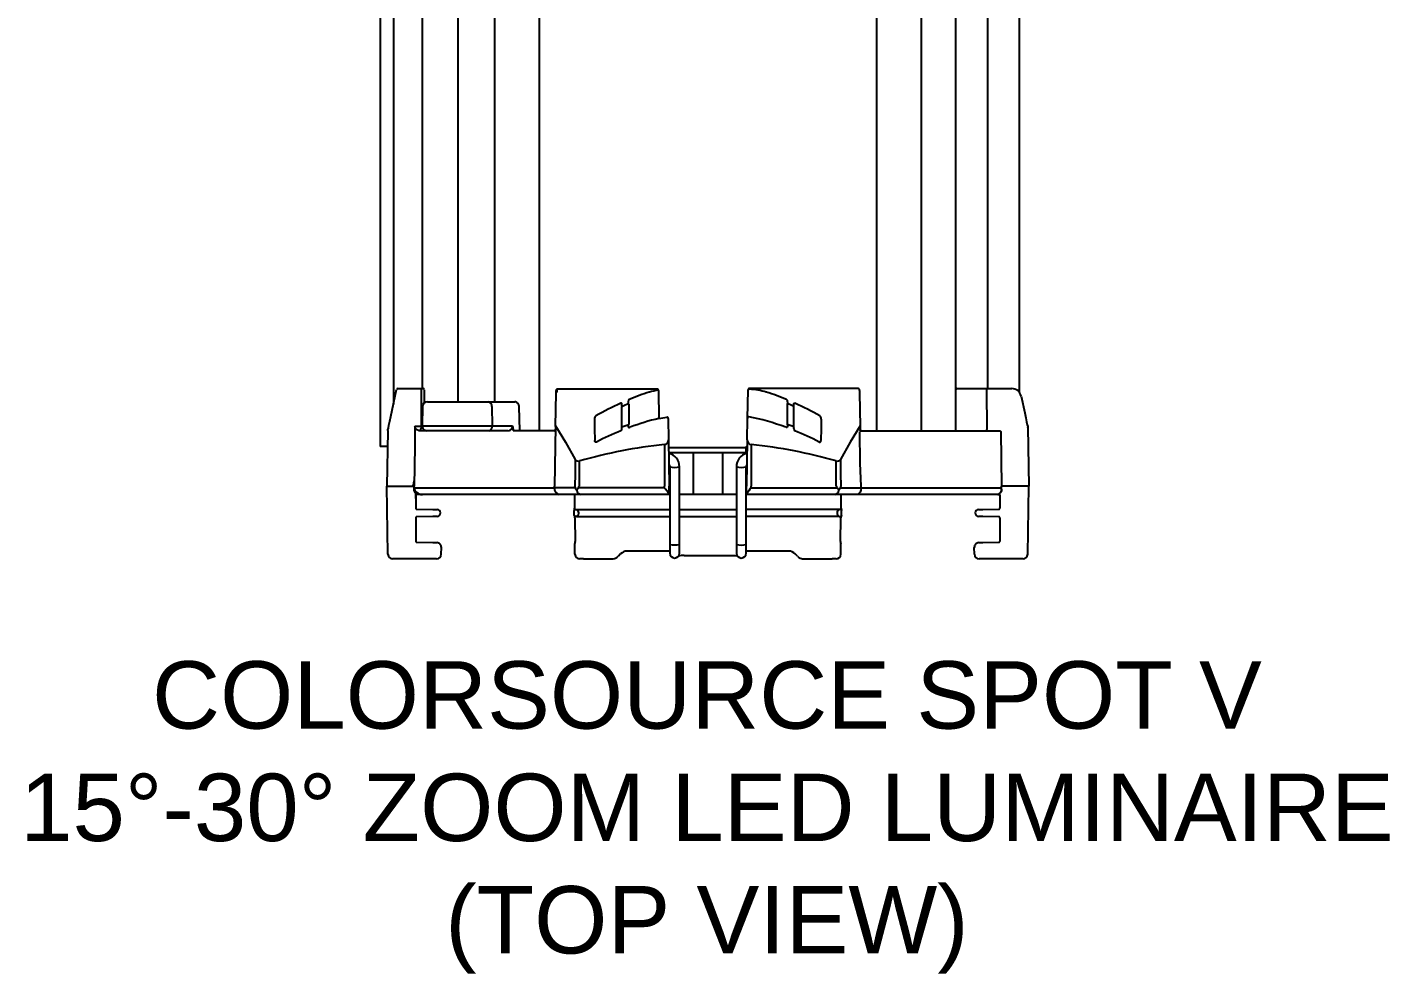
# Model space of a CAD drawing. Extents: x 5 to 346, y -5 to 215.
# Drawn here: x 42.06 to 59.74, y 98.98 to 111.26 of the extents above; entities that cross this region are included whole.
import ezdxf

# ---------------------------------------------------------------- set-up
doc = ezdxf.new("R2010")
doc.units = 0
doc.header["$LTSCALE"] = 0.5
doc.header["$MEASUREMENT"] = 0
doc.layers.get('0').update_dxf_attribs({"linetype": 'CONTINUOUS'})
doc.layers.add('RISER', color=7, linetype='CONTINUOUS')
doc.styles.add('ARIAL', font='arial.ttf')

# ---------------------------------------------------------------- blocks, each defined once
blk = doc.blocks.new('*U70')
at = {"layer": 'RISER'}
for p, q in [((3.214, -5.31), (3.214, -20.874)), ((3.626, -5.31), (3.626, -20.327)), ((4.042, -20.377), (4.042, -5.31)), ((-2.768, -5.996), (-2.768, -20.499)), ((-2.187, -5.996), (-2.187, -20.874)), ((2.187, -5.996), (2.187, -20.874)), ((2.768, -5.996), (2.768, -20.874)), ((-4.078, -13.562), (-4.078, -20.531)), ((-4.251, -13.729), (-4.251, -21.08)), ((-3.705, -14.293), (-3.705, -20.327)), ((-3.245, -14.293), (-3.245, -20.499)), ((-4.112, -20.688), (-4.037, -20.339)), ((-4.022, -20.327), (-3.705, -20.327)), ((-3.713, -20.815), (-3.713, -20.342)), ((-3.705, -20.327), (-3.693, -20.327)), ((-3.674, -20.51), (-3.678, -20.342)), ((-3.639, -20.499), (-2.846, -20.499)), ((-2.846, -20.499), (-2.505, -20.499)), ((-2.495, -20.5), (-2.505, -20.499)), ((-1.977, -20.821), (-1.969, -20.382)), ((-0.658, -20.335), (-1.954, -20.335)), ((-0.654, -20.335), (-0.658, -20.335)), ((-0.641, -20.382), (-0.641, -20.395)), ((-0.641, -20.395), (-0.636, -20.679)), ((0.515, -20.714), (0.522, -20.345)), ((0.537, -20.334), (0.538, -20.334)), ((1.946, -20.327), (0.538, -20.327)), ((1.969, -20.382), (1.977, -20.821)), ((3.233, -20.327), (3.263, -20.327)), ((3.263, -20.327), (3.942, -20.327)), ((3.617, -20.342), (3.621, -20.859)), ((4.064, -20.426), (4.112, -20.644)), ((-3.702, -20.561), (-3.706, -20.81)), ((-2.801, -20.561), (-2.798, -20.81)), ((-2.44, -20.877), (-2.449, -20.561)), ((-1.117, -20.826), (-1.117, -20.565)), ((-1.027, -20.531), (-1.027, -20.792)), ((-0.636, -20.679), (-0.635, -20.722)), ((1.027, -20.531), (1.027, -20.792)), ((1.117, -20.826), (1.117, -20.565)), ((-3.8, -20.815), (-3.713, -20.815)), ((-3.706, -20.81), (-2.798, -20.81)), ((-2.798, -20.81), (-2.533, -20.81)), ((-2.524, -20.852), (-2.524, -20.874)), ((-1.977, -20.821), (-1.991, -21.592)), ((-1.118, -20.826), (-1.027, -20.792)), ((-1.019, -20.832), (-1.01, -20.829)), ((-0.533, -20.702), (-0.635, -20.722)), ((-0.635, -20.722), (-0.635, -20.722)), ((-0.533, -20.7), (-0.533, -20.7)), ((-0.515, -20.714), (-0.511, -20.993)), ((0.51, -20.993), (0.515, -20.714)), ((0.532, -20.693), (0.531, -20.693)), ((1.018, -20.832), (1.01, -20.829)), ((1.118, -20.826), (1.027, -20.792)), ((1.977, -20.821), (1.978, -20.871)), ((4.152, -20.83), (4.165, -21.592)), ((-4.153, -20.876), (-4.165, -21.592)), ((-3.745, -20.874), (-3.747, -20.874)), ((-3.643, -20.874), (-3.745, -20.874)), ((-2.843, -20.874), (-3.643, -20.874)), ((-2.589, -20.874), (-2.843, -20.874)), ((-1.993, -20.874), (-2.524, -20.874)), ((-0.511, -20.993), (-0.5, -21.592)), ((0.51, -20.993), (0.5, -21.592)), ((1.977, -21.296), (1.972, -20.889)), ((1.992, -20.874), (1.99, -20.875)), ((1.993, -20.874), (1.992, -20.874)), ((1.993, -20.874), (3.775, -20.874)), ((3.801, -20.889), (3.81, -21.592)), ((-4.156, -21.08), (-4.251, -21.08)), ((-0.564, -21.055), (-0.564, -21.592)), ((0.499, -21.095), (-0.509, -21.095)), ((-0.508, -21.159), (0.497, -21.159)), ((-0.192, -21.159), (-0.192, -21.702)), ((0.192, -21.159), (0.192, -21.702)), ((0.497, -21.159), (0.499, -21.095)), ((0.499, -21.08), (0.509, -21.08)), ((0.563, -21.055), (0.564, -21.592)), ((-0.494, -21.344), (-0.494, -22.351)), ((-0.369, -22.351), (-0.369, -21.344)), ((0.371, -21.344), (0.371, -22.351)), ((0.496, -22.351), (0.496, -21.344)), ((1.99, -21.592), (1.977, -21.296)), ((-3.812, -21.527), (-3.811, -21.592)), ((-4.165, -21.592), (-4.116, -21.592)), ((-4.15, -22.478), (-4.165, -21.592)), ((-4.116, -21.592), (-3.826, -21.592)), ((-3.81, -21.617), (-3.811, -21.592)), ((-3.81, -21.614), (-1.991, -21.614)), ((-3.81, -21.649), (-3.81, -21.617)), ((-3.791, -21.681), (-3.81, -21.649)), ((-3.763, -21.702), (-3.791, -21.681)), ((-3.791, -21.681), (-3.79, -21.838)), ((-3.785, -21.702), (-3.79, -21.707)), ((-3.79, -21.707), (-3.79, -21.838)), ((-3.763, -21.702), (-3.785, -21.702)), ((-3.703, -21.702), (-3.763, -21.702)), ((-1.928, -21.702), (-3.703, -21.702)), ((-1.99, -21.614), (-1.991, -21.592)), ((-1.991, -21.614), (-1.991, -21.592)), ((-1.991, -21.614), (-1.99, -21.619)), ((-1.718, -21.614), (-1.99, -21.614)), ((-1.647, -21.702), (-1.928, -21.702)), ((-1.732, -21.702), (-1.732, -21.707)), ((-1.732, -21.707), (-1.729, -21.881)), ((-0.564, -21.614), (-1.678, -21.614)), ((-0.502, -21.702), (-1.647, -21.702)), ((-0.564, -21.614), (-0.564, -21.592)), ((-0.502, -21.698), (-0.5, -21.592)), ((-0.502, -21.698), (-0.502, -21.702)), ((-0.494, -21.702), (-0.502, -21.702)), ((-0.273, -21.702), (-0.369, -21.702)), ((-0.258, -21.702), (-0.273, -21.702)), ((-0.252, -21.702), (-0.258, -21.702)), ((-0.192, -21.702), (-0.252, -21.702)), ((0.192, -21.702), (-0.192, -21.702)), ((0.252, -21.702), (0.192, -21.702)), ((0.258, -21.702), (0.252, -21.702)), ((0.273, -21.702), (0.258, -21.702)), ((0.371, -21.702), (0.273, -21.702)), ((0.502, -21.702), (0.496, -21.702)), ((0.502, -21.698), (0.5, -21.592)), ((0.502, -21.702), (0.502, -21.698)), ((1.647, -21.702), (0.502, -21.702)), ((0.564, -21.614), (0.564, -21.592)), ((0.564, -21.614), (1.678, -21.614)), ((1.928, -21.702), (1.647, -21.702)), ((1.718, -21.614), (1.99, -21.614)), ((1.728, -21.881), (1.731, -21.707)), ((1.731, -21.707), (1.732, -21.702)), ((3.703, -21.702), (1.928, -21.702)), ((1.99, -21.614), (1.99, -21.592)), ((1.99, -21.614), (1.99, -21.592)), ((1.99, -21.614), (3.806, -21.614)), ((1.99, -21.619), (1.99, -21.614)), ((3.763, -21.702), (3.703, -21.702)), ((3.763, -21.702), (3.785, -21.702)), ((3.785, -21.702), (3.79, -21.707)), ((3.79, -21.707), (3.79, -21.876)), ((3.809, -21.644), (3.81, -21.592)), ((3.809, -21.644), (3.809, -21.655)), ((4.115, -21.592), (3.81, -21.592)), ((4.165, -21.592), (4.115, -21.592)), ((4.149, -22.478), (4.165, -21.592)), ((-3.79, -21.838), (-3.79, -21.876)), ((-3.79, -21.876), (-3.79, -21.887)), ((-3.79, -21.887), (-3.785, -21.892)), ((-3.785, -21.892), (-3.568, -21.896)), ((-1.734, -21.911), (-1.734, -21.909)), ((-1.733, -21.973), (-1.734, -21.911)), ((-1.703, -21.897), (-0.494, -21.897)), ((-0.369, -21.897), (0.371, -21.897)), ((1.706, -21.897), (0.496, -21.897)), ((1.735, -21.973), (1.736, -21.911)), ((1.736, -21.911), (1.736, -21.909)), ((3.568, -21.896), (3.785, -21.892)), ((3.785, -21.892), (3.79, -21.887)), ((3.79, -21.887), (3.79, -21.876)), ((-3.785, -21.992), (-3.79, -21.997)), ((-3.79, -21.997), (-3.79, -22.008)), ((-3.79, -22.008), (-3.79, -22.306)), ((-3.568, -21.988), (-3.785, -21.992)), ((-1.733, -21.975), (-1.733, -21.973)), ((-1.726, -22.003), (-1.721, -22.311)), ((-1.702, -21.987), (-0.494, -21.987)), ((-0.369, -21.987), (0.371, -21.987)), ((1.704, -21.987), (0.496, -21.987)), ((1.721, -22.311), (1.726, -22.003)), ((1.735, -21.975), (1.735, -21.973)), ((3.785, -21.992), (3.568, -21.988)), ((3.79, -21.997), (3.785, -21.992)), ((3.79, -22.008), (3.79, -21.997)), ((3.79, -22.008), (3.79, -22.306)), ((-3.79, -22.306), (-3.79, -22.317)), ((-3.79, -22.317), (-3.785, -22.322)), ((-3.785, -22.322), (-3.568, -22.326)), ((-3.459, -22.478), (-3.457, -22.388)), ((-1.727, -22.341), (-1.727, -22.339)), ((-1.724, -22.478), (-1.727, -22.341)), ((-0.494, -22.437), (-1.047, -22.437)), ((-0.494, -22.351), (-0.494, -22.464)), ((-0.369, -22.464), (-0.369, -22.351)), ((0.371, -22.351), (0.371, -22.464)), ((0.496, -22.464), (0.496, -22.351)), ((1.047, -22.437), (0.496, -22.437)), ((1.724, -22.478), (1.726, -22.341)), ((1.726, -22.339), (1.726, -22.341)), ((3.458, -22.478), (3.457, -22.388)), ((3.568, -22.326), (3.785, -22.322)), ((3.785, -22.322), (3.79, -22.317)), ((3.79, -22.317), (3.79, -22.306)), ((-4.15, -22.478), (-4.15, -22.482)), ((-4.071, -22.537), (-4.09, -22.537)), ((-3.785, -22.537), (-4.071, -22.537)), ((-3.641, -22.537), (-3.785, -22.537)), ((-3.568, -22.537), (-3.641, -22.537)), ((-3.519, -22.537), (-3.568, -22.537)), ((-1.615, -22.537), (-1.664, -22.537)), ((-1.615, -22.537), (-1.246, -22.537)), ((-1.132, -22.472), (-1.161, -22.502)), ((-0.309, -22.495), (0.311, -22.495)), ((1.161, -22.502), (1.132, -22.472)), ((1.246, -22.537), (1.614, -22.537)), ((1.664, -22.537), (1.614, -22.537)), ((3.568, -22.537), (3.518, -22.537)), ((3.641, -22.537), (3.568, -22.537)), ((3.785, -22.537), (3.641, -22.537)), ((4.071, -22.537), (3.785, -22.537)), ((4.089, -22.537), (4.071, -22.537)), ((4.149, -22.482), (4.149, -22.478))]:
    blk.add_line(p, q, dxfattribs=at)
at = {"layer": 'RISER', "flags": 128}
for points in [[(-3.713, -20.342), (-3.713, -20.339), (-3.713, -20.336), (-3.712, -20.334), (-3.711, -20.331), (-3.709, -20.33), (-3.708, -20.328), (-3.706, -20.327), (-3.705, -20.327)], [(-1.969, -20.382), (-1.969, -20.357), (-1.969, -20.352)], [(-1.958, -20.336), (-1.959, -20.346), (-1.961, -20.374)], [(-1.96, -20.335), (-1.959, -20.335), (-1.959, -20.335), (-1.958, -20.336)], [(-1.034, -20.498), (-1.034, -20.515), (-1.034, -20.518)], [(-0.642, -20.352), (-0.642, -20.363), (-0.641, -20.382)], [(0.522, -20.345), (0.522, -20.345), (0.522, -20.344)], [(1.034, -20.498), (1.034, -20.515), (1.034, -20.518)], [(1.969, -20.352), (1.969, -20.357), (1.969, -20.382)], [(3.608, -20.327), (3.61, -20.327), (3.611, -20.328), (3.613, -20.33), (3.614, -20.331), (3.615, -20.334), (3.616, -20.336), (3.617, -20.339), (3.617, -20.342)], [(-1.114, -20.533), (-1.116, -20.523), (-1.119, -20.519), (-1.122, -20.517), (-1.124, -20.516), (-1.127, -20.516), (-1.13, -20.517)], [(-1.117, -20.565), (-1.116, -20.56), (-1.116, -20.559)], [(-1.116, -20.559), (-1.071, -20.54), (-1.03, -20.522)], [(-1.114, -20.552), (-1.114, -20.536), (-1.114, -20.533)], [(1.116, -20.559), (1.071, -20.54), (1.03, -20.522)], [(1.114, -20.533), (1.116, -20.523), (1.119, -20.519), (1.121, -20.517), (1.124, -20.516), (1.127, -20.516), (1.129, -20.517)], [(1.114, -20.552), (1.114, -20.536), (1.114, -20.533)], [(1.117, -20.565), (1.116, -20.56), (1.116, -20.559)], [(4.112, -20.644), (4.125, -20.707), (4.136, -20.758), (4.144, -20.796), (4.15, -20.819), (4.151, -20.827)], [(-4.152, -20.873), (-4.151, -20.865), (-4.145, -20.841), (-4.137, -20.802), (-4.126, -20.751), (-4.112, -20.688)], [(-3.8, -20.815), (-3.801, -20.874), (-3.803, -21.08), (-3.811, -21.592)], [(-3.747, -20.874), (-3.783, -20.859), (-3.793, -20.844), (-3.797, -20.834), (-3.799, -20.823), (-3.8, -20.815)], [(-3.747, -20.874), (-3.74, -20.873), (-3.734, -20.869), (-3.728, -20.863), (-3.723, -20.856), (-3.719, -20.847), (-3.715, -20.837), (-3.713, -20.826), (-3.713, -20.815)], [(-1.976, -20.813), (-1.846, -21.025), (-1.721, -21.247)], [(-1.472, -20.723), (-1.47, -20.847), (-1.467, -21.003)], [(-1.114, -20.847), (-1.114, -20.831), (-1.114, -20.828)], [(-1.034, -20.797), (-1.034, -20.814), (-1.034, -20.816)], [(-1.034, -20.816), (-1.033, -20.824), (-1.033, -20.824)], [(-1.033, -20.824), (-1.031, -20.828), (-1.029, -20.831)], [(-1.029, -20.831), (-1.027, -20.832), (-1.024, -20.833)], [(-1.024, -20.833), (-1.021, -20.832), (-1.019, -20.832)], [(0.531, -20.693), (0.529, -20.693), (0.527, -20.693), (0.525, -20.695), (0.52, -20.699), (0.516, -20.707), (0.516, -20.71), (0.515, -20.711), (0.515, -20.713), (0.515, -20.713), (0.515, -20.714), (0.515, -20.714), (0.515, -20.714), (0.515, -20.714)], [(1.024, -20.833), (1.021, -20.832), (1.018, -20.832)], [(1.028, -20.831), (1.026, -20.832), (1.024, -20.833)], [(1.033, -20.824), (1.031, -20.828), (1.028, -20.831)], [(1.034, -20.816), (1.033, -20.824), (1.033, -20.824)], [(1.034, -20.797), (1.034, -20.814), (1.034, -20.816)], [(1.114, -20.847), (1.114, -20.831), (1.114, -20.828)], [(1.472, -20.723), (1.469, -20.847), (1.467, -21.003)], [(1.976, -20.813), (1.846, -21.025), (1.721, -21.247)], [(-1.446, -21.021), (-1.45, -21.022), (-1.454, -21.023), (-1.458, -21.022), (-1.461, -21.019), (-1.465, -21.014), (-1.467, -21.003)], [(1.446, -21.021), (1.45, -21.022), (1.454, -21.023), (1.457, -21.022), (1.461, -21.019), (1.464, -21.014), (1.467, -21.003)], [(1.99, -20.875), (1.986, -20.877), (1.984, -20.878), (1.982, -20.879), (1.981, -20.879), (1.98, -20.879), (1.979, -20.878), (1.978, -20.876), (1.978, -20.873), (1.978, -20.871)], [(3.775, -20.874), (3.791, -20.877), (3.795, -20.88), (3.798, -20.883), (3.8, -20.885), (3.801, -20.888), (3.801, -20.889)], [(0.499, -21.095), (0.499, -21.092), (0.499, -21.089), (0.499, -21.087), (0.499, -21.084), (0.499, -21.083), (0.499, -21.081), (0.499, -21.08), (0.499, -21.08)], [(-1.721, -21.247), (-1.723, -21.433), (-1.725, -21.592)], [(-1.666, -21.592), (-1.664, -21.412), (-1.663, -21.268)], [(-0.505, -21.31), (-0.496, -21.328), (-0.494, -21.344)], [(1.666, -21.592), (1.664, -21.412), (1.663, -21.268)], [(1.721, -21.247), (1.723, -21.433), (1.724, -21.592)], [(-3.81, -21.617), (-3.81, -21.614), (-3.81, -21.614)], [(-1.99, -21.62), (-1.99, -21.618), (-1.99, -21.616), (-1.99, -21.614)], [(-1.718, -21.614), (-1.715, -21.623), (-1.7, -21.645)], [(-1.678, -21.614), (-1.676, -21.606), (-1.674, -21.601), (-1.672, -21.597), (-1.67, -21.594), (-1.668, -21.593), (-1.667, -21.592), (-1.666, -21.592)], [(1.678, -21.614), (1.675, -21.606), (1.673, -21.601), (1.672, -21.597), (1.669, -21.594), (1.668, -21.593), (1.667, -21.592), (1.666, -21.592)], [(1.718, -21.614), (1.715, -21.623), (1.7, -21.645)], [(1.99, -21.62), (1.986, -21.646), (1.975, -21.671), (1.959, -21.69), (1.94, -21.7), (1.928, -21.702), (1.928, -21.702)], [(1.99, -21.614), (1.99, -21.616), (1.99, -21.618), (1.99, -21.62)], [(3.809, -21.655), (3.796, -21.676), (3.763, -21.702)], [(3.806, -21.614), (3.806, -21.614), (3.809, -21.644)], [(-3.568, -21.896), (-3.548, -21.896), (-3.53, -21.897), (-3.512, -21.897)], [(3.512, -21.897), (3.53, -21.897), (3.548, -21.896), (3.568, -21.896)], [(-3.512, -21.987), (-3.53, -21.988), (-3.548, -21.988), (-3.568, -21.988)], [(3.568, -21.988), (3.548, -21.988), (3.53, -21.988), (3.512, -21.987)], [(-3.568, -22.326), (-3.55, -22.326), (-3.532, -22.327), (-3.516, -22.327)], [(3.516, -22.327), (3.532, -22.327), (3.55, -22.326), (3.568, -22.326)]]:
    blk.add_lwpolyline(points, dxfattribs=at)
at = {"layer": 'RISER'}
for centre, radius, start, end in [((-4.022, -20.342), 0.015, 90, 167.77), ((-3.639, -20.562), 0.063, 90, 179), ((-3.693, -20.342), 0.015, 1.4265, 90), ((-2.857, -20.554), 0.0559, 352.7003, 78.7727), ((-2.505, -20.556), 0.0554, 354.5619, 80.8808), ((-1.95, -20.351), 0.0187, 119.8214, 181.9882), ((-1.951, -20.352), 0.0177, 112.468, 179.9414), ((-1.96, -20.384), 0.00993, 96.9533, 168.6327), ((-1.952, -20.348), 0.0142, 85.9834, 120.6089), ((-1.953, -20.344), 0.00979, 92.1403, 117.2798), ((-1.951, -20.337), 0.00345, 92.5577, 144.0341), ((-1.004, -20.495), 0.0306, 120.3589, 185.1109), ((0.162, -23.305), 3.073, 107.4442, 112.6162), ((-0.444, -21.493), 1.162, 99.8371, 105.7282), ((-0.659, -20.352), 0.0176, 359.0219, 73.8022), ((0.538, -20.344), 0.0166, 92.4245, 182.0618), ((0.535, -20.347), 0.0133, 81.2791, 172.1368), ((0.444, -21.493), 1.162, 74.2718, 85.3521), ((-0.163, -23.305), 3.073, 67.3838, 72.5558), ((1.004, -20.495), 0.0306, 354.8891, 59.6411), ((1.945, -20.363), 0.036, 70.9143, 89.3691), ((1.945, -20.35), 0.024, 354.4455, 59.7766), ((3.233, -20.342), 0.015, 90, 179), ((3.942, -20.452), 0.125, 12.23, 90), ((0.496, -24.079), 3.915, 114.5297, 119.8449), ((-1.08, -20.563), 0.0358, 162.8248, 174.2338), ((-1.064, -20.55), 0.0437, 38.5839, 46.5593), ((-1.037, -20.529), 0.00978, 352.451, 47.636), ((1.037, -20.529), 0.00978, 132.364, 187.549), ((1.064, -20.55), 0.0437, 133.4407, 141.4161), ((1.08, -20.563), 0.0358, 5.7662, 17.1752), ((-0.496, -24.079), 3.915, 60.1551, 65.4703), ((-3.643, -20.811), 0.063, 179, 270), ((-2.854, -20.819), 0.0566, 281.6137, 8.7967), ((-2.594, -20.813), 0.0614, 275.3404, 2.7676), ((-2.675, -20.862), 0.151, 3.707, 20.0547), ((-1.424, -20.721), 0.0478, 126.5035, 182.5159), ((-1.144, -20.849), 0.0298, 299.6594, 3.5682), ((-1.122, -20.835), 0.00986, 43.1275, 72.0245), ((-1.022, -20.801), 0.0125, 149.6418, 163.2011), ((0.099, -23.827), 3.197, 103.2825, 110.2942), ((-0.53, -20.715), 0.015, 1, 101.192), ((-0.099, -23.827), 3.197, 69.7058, 78.6085), ((1.022, -20.801), 0.0125, 16.7989, 30.3582), ((1.121, -20.835), 0.00986, 107.9755, 136.8725), ((1.144, -20.849), 0.0298, 176.4318, 240.3406), ((1.424, -20.721), 0.0478, 357.4841, 53.4965), ((1.962, -20.82), 0.0153, 356.2715, 24.2693), ((4.137, -20.831), 0.015, 1, 12.23), ((-4.138, -20.876), 0.015, 167.77, 179), ((-1.993, -20.859), 0.015, 269.9883, 359.0067), ((0.46, -24.741), 4.18, 112.3433, 117.1295), ((-0.57, -20.995), 0.0596, 276.1743, 2.3262), ((0.571, -20.995), 0.0603, 178.3201, 263.1793), ((-0.46, -24.741), 4.18, 62.8705, 67.6567), ((2.031, -20.946), 0.0819, 120.0693, 135.6238), ((1.993, -20.859), 0.015, 181.026, 268.9877), ((1.993, -20.859), 0.015, 181, 270), ((3.603, -20.858), 0.0176, 298.6308, 356.3784), ((0.057, -27.202), 6.179, 95.7623, 106.158), ((-0.546, -21.34), 0.177, 358.6249, 77.4854), ((0.549, -21.341), 0.178, 104.0827, 181.0241), ((0.502, -21.017), 0.142, 267.9847, 272.0153), ((0.504, -20.953), 0.142, 267.9846, 272.0154), ((-0.057, -27.202), 6.179, 73.842, 84.2377), ((-1.678, -21.218), 0.0518, 213.7145, 286.714), ((-0.431, -21.021), 0.329, 259.0599, 280.9551), ((0.434, -21.021), 0.329, 259.0471, 280.9357), ((0.544, -21.341), 0.0478, 144.9202, 183.8517), ((1.678, -21.218), 0.0518, 253.286, 326.2855), ((-3.727, -21.609), 0.0826, 183.272, 229.2725), ((-1.711, -23.814), 2.979, 134.0201, 134.2864), ((-3.704, -21.591), 0.111, 226.4871, 270.6423), ((-1.914, -21.626), 0.0769, 174.9916, 259.3313), ((-1.751, -21.612), 0.0327, 356.4388, 36.7253), ((-1.764, -21.575), 0.0945, 312.2147, 335.5856), ((-1.637, -21.64), 0.0633, 184.5597, 260.8394), ((-0.987, -21.991), 0.566, 31.1242, 41.7583), ((0.988, -21.992), 0.569, 138.2617, 148.8559), ((1.637, -21.64), 0.0633, 279.1606, 355.4403), ((1.764, -21.575), 0.0945, 204.4144, 227.7853), ((1.751, -21.612), 0.0327, 143.2747, 183.5612), ((-3.513, -21.942), 0.0452, 270.9995, 89.0005), ((-1.719, -21.911), 0.015, 90.0056, 180.9886), ((-1.812, -21.888), 0.0836, 355.05, 4.9255), ((-1.724, -21.942), 0.05, 296.212, 65.3667), ((1.726, -21.942), 0.05, 114.6333, 243.788), ((1.721, -21.911), 0.015, 359.0114, 89.9944), ((1.814, -21.888), 0.0836, 175.0745, 184.95), ((3.513, -21.942), 0.0452, 90.9995, 269.0005), ((-1.718, -21.973), 0.015, 181.0026, 270.0024), ((-1.798, -21.999), 0.0715, 356.2425, 7.7881), ((1.72, -21.973), 0.015, 269.9976, 358.9974), ((1.81, -21.999), 0.0836, 173.0487, 182.9219), ((-3.517, -22.387), 0.06, 358.9987, 89.0009), ((-1.804, -22.318), 0.0836, 355.0546, 4.9185), ((-1.047, -22.557), 0.12, 90, 135), ((-0.431, -22.029), 0.328, 259.0297, 280.9703), ((0.434, -22.082), 0.276, 256.9165, 283.0835), ((1.047, -22.557), 0.12, 45, 90), ((1.792, -22.318), 0.0715, 174.2422, 185.7859), ((3.517, -22.387), 0.06, 91, 181.0007), ((-4.09, -22.477), 0.06, 181, 270), ((-3.519, -22.477), 0.06, 270, 359), ((-1.664, -22.477), 0.06, 181, 270), ((-1.246, -22.417), 0.12, 269.9426, 302.0856), ((-1.246, -22.417), 0.12, 302.0296, 315), ((-0.431, -22.464), 0.0625, 180, 0), ((-0.312, -23.696), 1.201, 89.8531, 93.2319), ((0.317, -23.548), 1.052, 86.4655, 90.3221), ((0.434, -22.464), 0.0625, 180, 0), ((1.246, -22.417), 0.12, 225, 237.9704), ((1.246, -22.417), 0.12, 237.9135, 270.0583), ((1.664, -22.477), 0.06, 270, 359), ((3.518, -22.477), 0.06, 181, 270), ((4.089, -22.477), 0.06, 270, 359)]:
    blk.add_arc(centre, radius, start, end, dxfattribs=at)
for centre, major_axis, ratio, start_param, end_param in [((-3.704, -20.814), (0.015, -0.0001), 0.090892, 4.084945, 4.563011), ((3.546, -20.859), (0.0751, -0.0007), 0.39959, 5.774015, 5.787966), ((-3.801, -19.873), (0.025, 1.719), 0.028233, 3.142009, 3.418861), ((-1.719, -21.904), (0.0112, 0.0137), 0.717761, 1.529757, 2.438481), ((-1.615, -21.896), (0.104, 0), 0.017455, 3.141897, 3.700741), ((-1.718, -21.98), (-0.0117, 0.0133), 0.717763, 0.703088, 1.612002), ((-1.615, -21.988), (0.103, 0), 0.017455, 2.576577, 3.141897), ((-1.712, -22.334), (0.0112, 0.0137), 0.717761, 1.528887, 2.438481), ((1.711, -22.334), (-0.0112, 0.0137), 0.717761, 3.844704, 4.754298)]:
    blk.add_ellipse(centre, major_axis=major_axis, ratio=ratio, start_param=start_param, end_param=end_param, dxfattribs=at)
at = {"layer": 'RISER', "extrusion": (0, 0, -1)}
for centre, major_axis, ratio, start_param, end_param in [((1.617, -21.896), (-0.104, 0), 0.017455, 3.141897, 3.700741), ((1.722, -21.904), (-0.0112, 0.0137), 0.717761, 1.529757, 2.438481), ((1.617, -21.988), (-0.103, 0), 0.017455, 2.576577, 3.141897), ((1.72, -21.98), (0.0117, 0.0133), 0.717763, 0.703088, 1.612002)]:
    blk.add_ellipse(centre, major_axis=major_axis, ratio=ratio, start_param=start_param, end_param=end_param, dxfattribs=at)
at = {"layer": 'RISER', "color": 1, "insert": (-0.012, -23.866), "char_height": 0.875, "width": 20.15864, "attachment_point": 2, "style": 'ARIAL'}
blk.add_mtext('COLORSOURCE SPOT V\\P15%%D-30%%D ZOOM LED LUMINAIRE\\P(TOP VIEW)', dxfattribs=at)

msp = doc.modelspace()

# ---------------------------------------------------------------- block references
msp.add_blockref('*U70', (50.889, 126.901))

doc.saveas('drawing.dxf')
